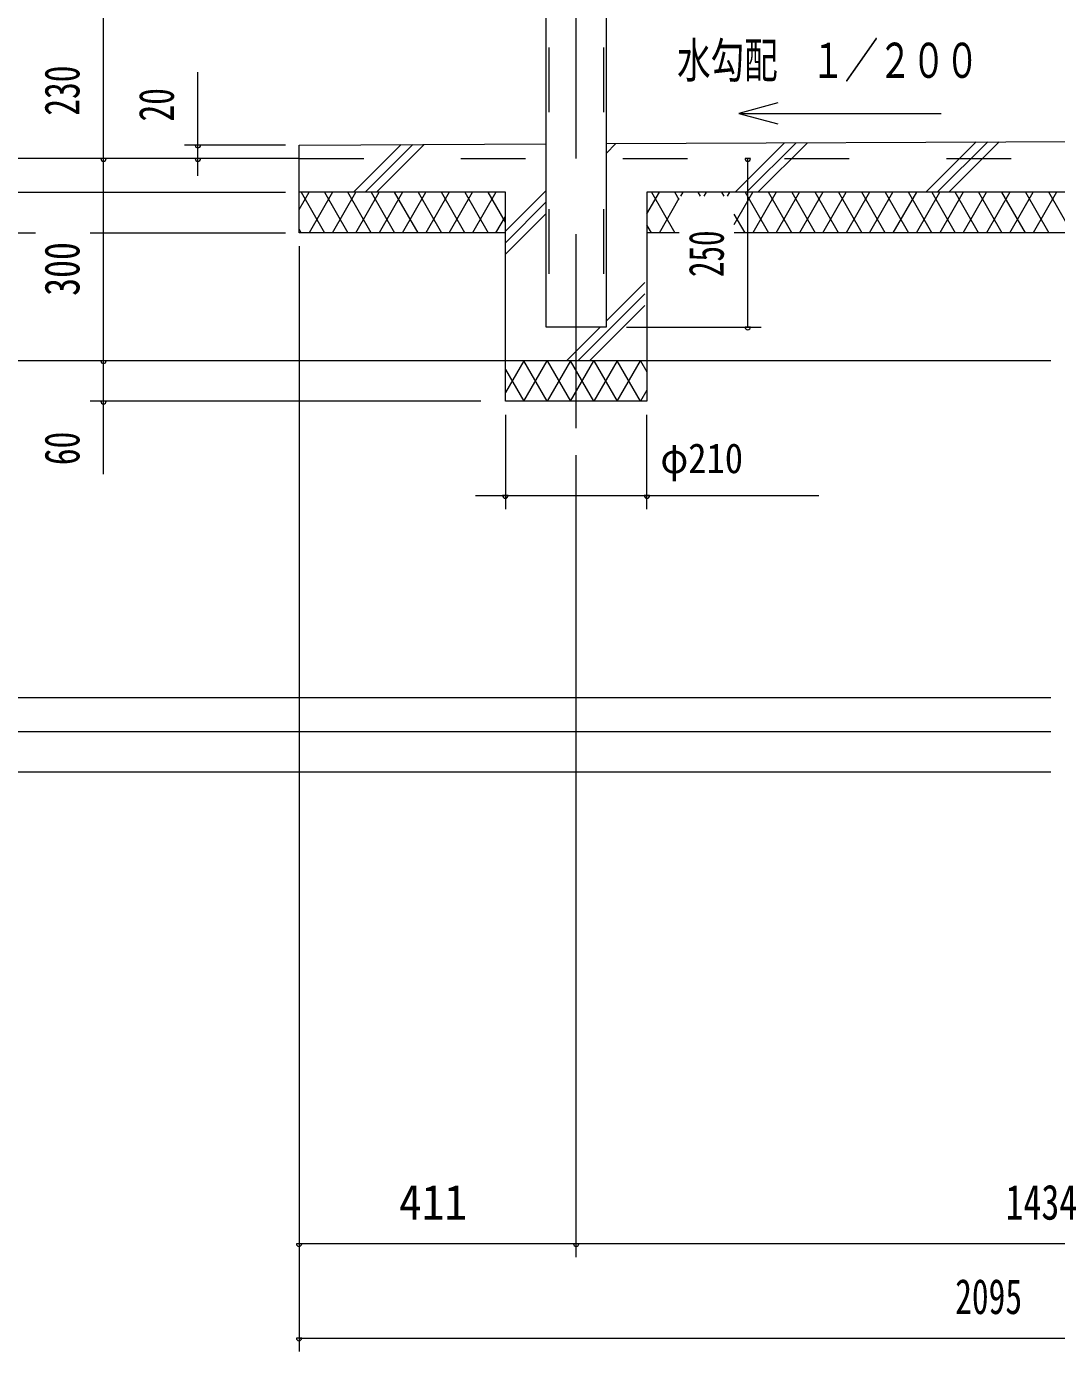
# Model space of a CAD drawing. Units: millimetres, scale not verified, with parts at other scales. Extents: x -26655 to 26659, y -10500 to 10500.
# Drawn here: x 15825 to 19643, y -3330 to 1585 of the extents above; entities that cross this region are included whole.
import ezdxf
from ezdxf.enums import TextEntityAlignment as Align

# ---------------------------------------------------------------- set-up
doc = ezdxf.new("R2010")
doc.units = ezdxf.units.MM
doc.header["$LTSCALE"] = 60
doc.linetypes.add('USER2', pattern=[10, 4, -6])
doc.linetypes.add('USER3', pattern=[24, 12, -5, 2, -5])
for name, color, linetype, lineweight in [('0-6_2-02BOLD', 7, 'Continuous', 18), ('0-7_2-12HIDDEN', 3, 'USER2', 18), ('0-8_2-22CENTER', 3, 'USER3', 18), ('0-A_2-52DIM', 3, 'Continuous', 18), ('0-B_2-62HATCH', 2, 'Continuous', 18)]:
    doc.layers.add(name, color=color, linetype=linetype, lineweight=lineweight)
doc.styles.add('ＭＳ ゴシック', font='')
doc.styles.get('ＭＳ ゴシック').set_extended_font_data('MS Gothic')

msp = doc.modelspace()

# ---------------------------------------------------------------- linework, layer by layer
at = {"layer": '0-6_2-02BOLD'}
for p, q in [((17751.04, 469.93), (17751.04, 3919.93)), ((16834.92, 1144.93), (17751.04, 1149.3)), ((17973.79, 1150.37), (21336.04, 1166.42)), ((16834.92, 1094.93), (16459.92, 1094.93)), ((18244.72, 819.93), (18124.85, 819.93)), ((20822.41, 819.93), (18448.72, 819.93)), ((18124.85, 344.93), (17599.84, 344.93))]:
    msp.add_line(p, q, dxfattribs=at)
for points in [[(17973.79, 3919.93), (17973.79, 469.93), (17750.97, 469.93)], [(17599.84, 819.93), (16834.92, 819.93), (16834.92, 1144.93)], [(20822.41, 344.93), (20822.41, 969.93), (18124.85, 969.93), (18124.85, 194.93), (17599.84, 194.93), (17599.84, 969.93), (16834.92, 969.93)]]:
    msp.add_lwpolyline(points, dxfattribs=at)
at = {"layer": '0-7_2-12HIDDEN'}
for p, q in [((17761.54, 3907.43), (17761.54, 469.93)), ((17963.29, 3907.43), (17963.29, 469.93)), ((16834.92, 1094.93), (22072.41, 1094.93))]:
    msp.add_line(p, q, dxfattribs=at)
at = {"layer": '0-8_2-22CENTER'}
for p, q in [((17862.49, 1094.93), (17862.49, 4125.61)), ((17862.42, 94.93), (17862.42, 1094.93))]:
    msp.add_line(p, q, dxfattribs=at)
at = {"layer": '0-A_2-52DIM'}
for p, q in [((16109.92, -75.07), (16109.92, 3869.93)), ((16459.92, 1031.06), (16459.92, 1414.93)), ((18465.09, 1262.63), (18609.98, 1223.81)), ((16784.91, 1144.93), (16409.92, 1144.93)), ((16469.92, 1144.93), (16449.92, 1144.93)), ((16459.92, 1094.93), (15009.92, 1094.93)), ((16119.92, 1094.93), (16099.92, 1094.93)), ((16469.92, 1094.93), (16449.92, 1094.93)), ((18508.72, 1094.93), (18488.72, 1094.93)), ((18498.72, 469.93), (18498.72, 1094.93)), ((15709.92, 969.93), (16784.91, 969.93)), ((15709.92, 819.93), (15858.05, 819.93)), ((16059.91, 819.93), (16784.91, 819.93)), ((16834.92, 769.93), (16834.92, -3330.07)), ((18048.72, 469.93), (18548.72, 469.93)), ((18508.72, 469.93), (18488.72, 469.93)), ((19622.42, 344.93), (15359.92, 344.93)), ((16119.92, 344.93), (16099.92, 344.93)), ((17508.99, 194.93), (16059.91, 194.93)), ((16119.92, 194.93), (16099.92, 194.93)), ((17599.84, 144.93), (17599.84, -205.07)), ((18124.84, -205.07), (18124.84, 144.93)), ((17862.42, -2980.07), (17862.42, -4.6)), ((17488.79, -155.07), (18762.35, -155.07)), ((17609.84, -155.07), (17589.84, -155.07)), ((18134.84, -155.07), (18114.84, -155.07)), ((19622.42, -905.07), (15709.92, -905.07)), ((15709.92, -1030.07), (19622.42, -1030.07)), ((15009.92, -1180.07), (19622.42, -1180.07)), ((16844.92, -2930.07), (16824.92, -2930.07)), ((22072.41, -2930.07), (16834.92, -2930.07)), ((17872.42, -2930.07), (17852.42, -2930.07)), ((16844.92, -3280.07), (16824.92, -3280.07)), ((16834.92, -3280.07), (22467.42, -3280.07))]:
    msp.add_line(p, q, dxfattribs=at)
msp.add_lwpolyline([(18609.98, 1301.46), (18465.09, 1262.63), (19215.09, 1262.63)], dxfattribs=at)
for centre in [(16459.92, 1144.93), (16109.92, 1094.93), (16459.92, 1094.93), (18498.72, 1094.93), (18498.72, 469.93), (16109.92, 344.93), (16109.92, 194.93), (17599.84, -155.07), (18124.84, -155.07), (16834.92, -2930.07), (17862.42, -2930.07), (16834.92, -3280.07)]:
    msp.add_arc(centre, 10, 180, 0, dxfattribs=at)
at = {"layer": '0-B_2-62HATCH'}
for p, q in [((17037.35, 969.93), (17214.16, 1146.74)), ((17256.79, 1146.94), (17079.77, 969.93)), ((17122.2, 969.93), (17299.42, 1147.15)), ((18009.92, 1150.54), (17973.79, 1114.41)), ((18451.56, 969.93), (18635.16, 1153.52)), ((18677.78, 1153.73), (18493.99, 969.93)), ((18536.41, 969.93), (18720.41, 1153.93)), ((19345.65, 1156.91), (19158.67, 969.93)), ((19201.09, 969.93), (19388.28, 1157.12)), ((19243.52, 969.93), (19430.91, 1157.32)), ((16834.92, 905.85), (16871.91, 969.93)), ((16843.04, 969.93), (16929.65, 819.93)), ((16958.51, 969.93), (16871.91, 819.93)), ((16929.65, 969.93), (17016.25, 819.93)), ((16958.51, 819.93), (17045.12, 969.93)), ((17102.85, 819.93), (17016.25, 969.93)), ((17045.12, 819.93), (17131.72, 969.93)), ((17102.85, 969.93), (17189.45, 819.93)), ((17218.32, 969.93), (17131.72, 819.93)), ((17276.06, 819.93), (17189.46, 969.93)), ((17218.32, 819.93), (17304.92, 969.93)), ((17276.06, 969.93), (17362.66, 819.93)), ((17391.53, 969.93), (17304.92, 819.93)), ((17449.26, 819.93), (17362.66, 969.93)), ((17391.53, 819.93), (17478.13, 969.93)), ((17449.26, 969.93), (17535.87, 819.93)), ((17564.73, 969.93), (17478.13, 819.93)), ((17599.84, 859.11), (17535.87, 969.93)), ((17751.04, 976.52), (17599.84, 825.32)), ((17599.84, 782.9), (17751.04, 934.09)), ((18124.85, 890.08), (18170.95, 969.93)), ((18142.09, 969.93), (18228.68, 819.93)), ((18170.95, 819.93), (18244.72, 947.7)), ((18244.72, 942.16), (18228.68, 969.93)), ((18257.55, 969.93), (18248.93, 954.99)), ((18323.91, 954.99), (18315.29, 969.93)), ((18344.15, 969.93), (18335.53, 954.99)), ((18410.51, 954.99), (18401.89, 969.93)), ((18430.76, 969.93), (18422.13, 954.99)), ((18448.72, 851.04), (18517.36, 969.93)), ((18488.49, 969.93), (18575.09, 819.93)), ((18603.96, 969.93), (18517.36, 819.93)), ((18661.7, 819.93), (18575.1, 969.93)), ((18603.96, 819.93), (18690.56, 969.93)), ((18661.7, 969.93), (18748.3, 819.93)), ((18777.17, 969.93), (18690.56, 819.93)), ((18834.9, 819.93), (18748.3, 969.93)), ((18777.17, 819.93), (18863.77, 969.93)), ((18834.9, 969.93), (18921.51, 819.93)), ((18950.37, 969.93), (18863.77, 819.93)), ((19008.11, 819.93), (18921.51, 969.93)), ((18950.37, 819.93), (19036.98, 969.93)), ((19008.11, 969.93), (19094.71, 819.93)), ((19123.58, 969.93), (19036.98, 819.93)), ((19181.31, 819.93), (19094.71, 969.93)), ((19123.58, 819.93), (19210.18, 969.93)), ((19181.31, 969.93), (19267.92, 819.93)), ((19296.78, 969.93), (19210.18, 819.93)), ((19354.52, 819.93), (19267.92, 969.93)), ((19296.78, 819.93), (19383.39, 969.93)), ((19354.52, 969.93), (19441.12, 819.93)), ((19469.99, 969.93), (19383.39, 819.93)), ((19527.73, 819.93), (19441.12, 969.93)), ((19469.99, 819.93), (19556.59, 969.93)), ((19527.73, 969.93), (19614.33, 819.93)), ((19643.19, 969.93), (19556.59, 819.93)), ((19700.93, 819.93), (19614.33, 969.93)), ((17751.04, 891.66), (17599.84, 740.47)), ((18488.49, 819.93), (18448.72, 888.82)), ((17564.73, 819.93), (17599.84, 880.75)), ((18142.09, 819.93), (18124.85, 849.79)), ((16843.04, 819.93), (16834.92, 834.01)), ((18116.95, 592.96), (17868.92, 344.93)), ((17973.72, 492.16), (18116.95, 635.39)), ((17911.35, 344.93), (18116.95, 550.54)), ((17826.49, 344.93), (17951.49, 469.93)), ((17927.73, 344.93), (18014.33, 194.93)), ((18014.33, 344.93), (17927.73, 194.93)), ((18014.33, 194.93), (18100.94, 344.93)), ((18100.94, 194.93), (18014.33, 344.93)), ((18100.94, 344.93), (18124.85, 303.5)), ((18124.85, 236.35), (18100.94, 194.93))]:
    msp.add_line(p, q, dxfattribs=at)
for points in [[(17599.84, 312.84), (17667.92, 194.93), (17754.52, 344.93), (17841.12, 194.93), (17927.73, 344.93)], [(17927.73, 194.93), (17841.12, 344.93), (17754.52, 194.93), (17667.92, 344.93), (17599.84, 227.02)]]:
    msp.add_lwpolyline(points, dxfattribs=at)

# ---------------------------------------------------------------- texts
at = {"layer": '0-A_2-52DIM', "color": 7, "style": 'ＭＳ ゴシック'}
for s, height, width, p in [('水勾配\u3000１／２００', 130.2, 0.7, (18236.63, 1355.4)), ('φ210', 110.7, 0.9, (18174.84, -105.07)), ('411', 130.2, 0.95, (17205.44, -2880.07)), ('1434', 130.2, 0.75, (19454.4, -2880.07)), ('2095', 130.2, 0.7, (19267.66, -3230.07))]:
    msp.add_text(s, height=height, dxfattribs=dict(at, width=width)).set_placement(p, align=Align.BOTTOM_LEFT)
for s, width, p in [('230', 0.7, (16059.91, 1254.04)), ('20', 0.7, (16409.92, 1232.61)), ('250', 0.65, (18448.72, 655.6)), ('300', 0.75, (16059.91, 585.83)), ('60', 0.7, (16059.91, -42.19))]:
    msp.add_text(s, height=130.2, rotation=90, dxfattribs=dict(at, width=width)).set_placement(p, align=Align.BOTTOM_LEFT)

doc.saveas('drawing.dxf')
